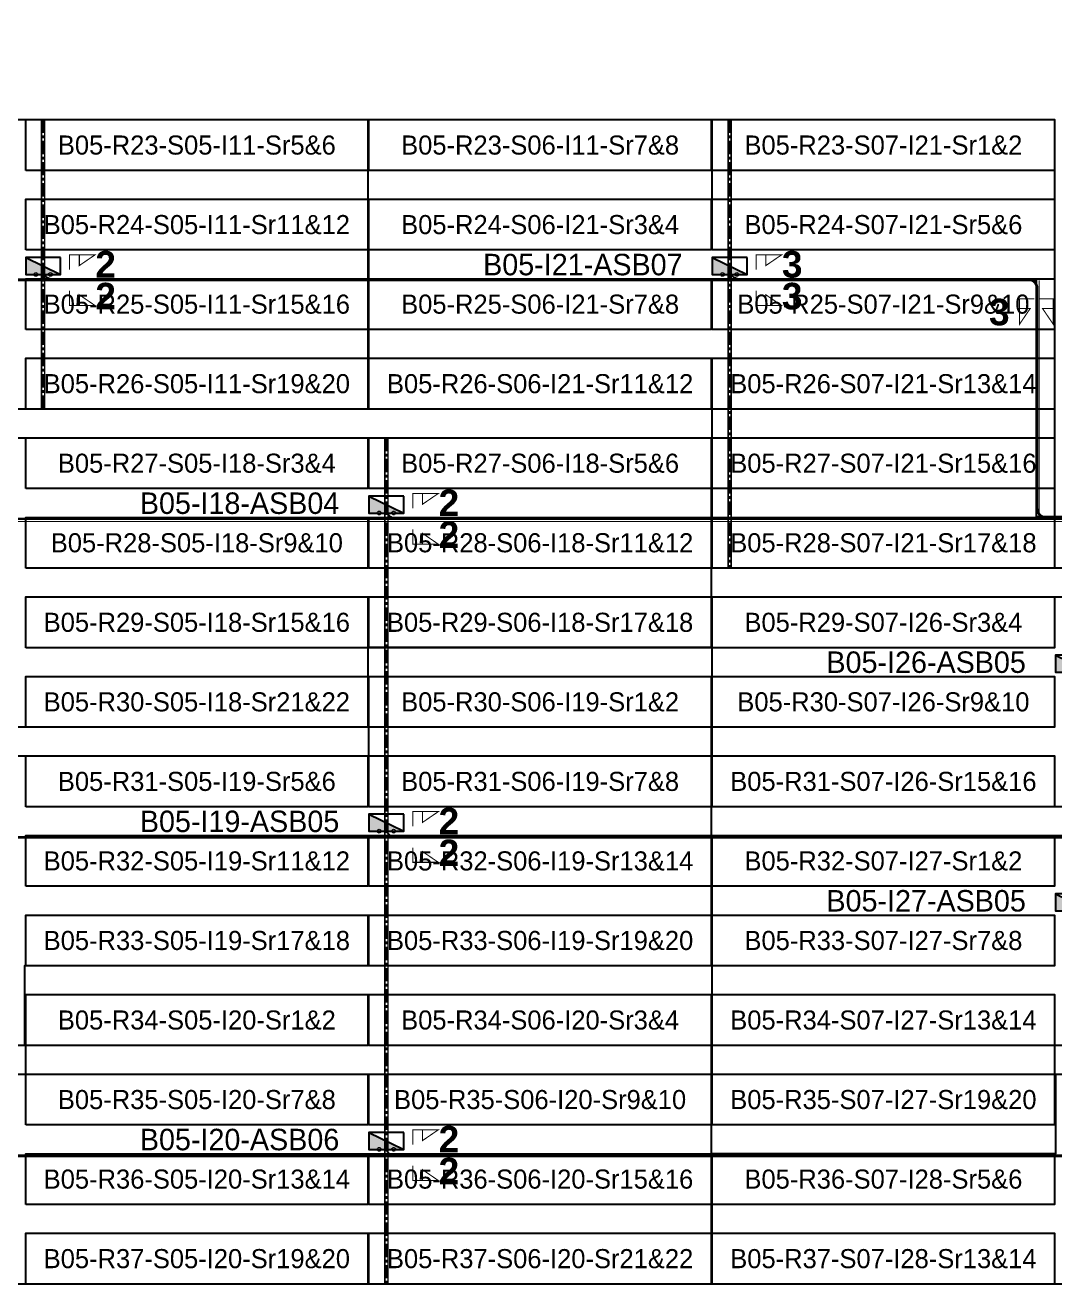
# Model space of a CAD drawing. Header units: metres. Extents: x 529746 to 530334, y 2675217 to 2675499.
# Drawn here: x 529880.3 to 529977.5, y 2675216.7 to 2675335.5 of the extents above; entities that cross this region are included whole.
import ezdxf
from ezdxf.enums import TextEntityAlignment as Align

# ---------------------------------------------------------------- set-up
doc = ezdxf.new("R2010")
doc.units = ezdxf.units.M
doc.linetypes.add('CENTER', pattern=[2, 1.25, -0.25, 0.25, -0.25])
doc.layers.add('Boundary-12.5 MW Block', color=6, linetype='Continuous', lineweight=9)
doc.layers.add('PILE', color=1, linetype='Continuous', lineweight=15)
for name, color, linetype in [('DC Trench BL-05', 40, 'Continuous'), ('E-Inverter Grouping', 2, 'Continuous'), ('Inverter Block-05', 7, 'Continuous'), ('LT Cable(AG) INV to LT Panel BL-05', 2, 'Continuous'), ('Messenger Wire Block-05 (Master Path)', 30, 'Continuous'), ('Messenger Wire Block-05 (MW Path)', 191, 'Continuous'), ('MMS Table Block-05', 8, 'Continuous'), ('Plan Line - DC BL-05', 40, 'Continuous'), ('Section Marking BL-05', 2, 'Continuous')]:
    doc.layers.add(name, color=color, linetype=linetype)
doc.styles.add('BoldTextStyle', font='arialbd.ttf')
doc.styles.get("Standard").update_dxf_attribs({"font": 'Adani Regular.ttf'})

# ---------------------------------------------------------------- blocks, each defined once
blk = doc.blocks.new('MMS Table (32.292 x 4.788)')
at = {"color": 0}
blk.add_lwpolyline([(0, -0.002), (0, 4.786), (32.292, 4.786), (32.292, -0.002)], close=True, dxfattribs=at)
at = {"color": 7}
blk.add_attdef('ID1', text='', height=1.8, dxfattribs=at).set_placement((16.146, 2.392), align=Align.MIDDLE_CENTER)
blk = doc.blocks.new('Inverter Block')
h = blk.add_hatch(color=0)
h.dxf.hatch_style = 1
h.paths.add_polyline_path([(-1.46, 2.27), (-1.46, 0.85), (1.46, 0.85)])
at = {"color": 0}
blk.add_lwpolyline([(1.46, 2.27), (-1.46, 2.27), (-1.46, 0.85), (1.46, 0.85)], close=True, dxfattribs=at)
blk.add_lwpolyline([(-1.46, 2.27), (1.46, 0.85)], dxfattribs=at)
at = {"layer": 'PILE'}
for centre in [(-0.61, 0.85), (0.61, 0.85)]:
    blk.add_circle(centre, 0.156, dxfattribs=at)
at = {"color": 7}
blk.add_attdef('ID', (-1.46, 3.01), '', height=1.8, dxfattribs=at)

msp = doc.modelspace()

# ---------------------------------------------------------------- linework, layer by layer
at = {"layer": 'Boundary-12.5 MW Block', "const_width": 0.05}
msp.add_lwpolyline([(529750.79, 2675486.79), (529745.89, 2675486.79), (529745.89, 2675499.08), (529972.54, 2675499.08), (529972.54, 2675484.08), (530107, 2675484.08), (530107, 2675326.58), (530333.75, 2675326.58), (530333.75, 2675216.79), (529750.79, 2675216.79)], close=True, dxfattribs=at)
at = {"layer": 'DC Trench BL-05', "color": 40, "const_width": 0.15}
for points in [[(529882.15, 2675326.58), (529881.85, 2675326.58), (529881.85, 2675299.29), (529882.15, 2675299.29)], [(529946.93, 2675326.58), (529946.63, 2675326.58), (529946.63, 2675284.29), (529946.93, 2675284.29)], [(529914.54, 2675296.58), (529914.24, 2675296.58), (529914.24, 2675216.79), (529914.54, 2675216.79)]]:
    msp.add_lwpolyline(points, close=True, dxfattribs=at)
at = {"layer": 'E-Inverter Grouping', "color": 3}
for points in [[(529912.65, 2675321.79), (529912.65, 2675299.29), (529847.97, 2675299.29), (529847.97, 2675321.79), (529815.58, 2675321.79), (529815.58, 2675326.58), (529945.04, 2675326.58), (529945.04, 2675321.79)], [(529977.44, 2675289.08), (530009.83, 2675289.08), (530009.83, 2675284.29), (529945.14, 2675284.29), (529945.14, 2675299.29), (529912.75, 2675299.29), (529912.75, 2675319.08), (529945.14, 2675319.08), (529945.14, 2675326.58), (529977.44, 2675326.58)], [(530042.22, 2675261.79), (529945.14, 2675261.79), (529945.14, 2675281.58), (530009.93, 2675281.58), (530009.93, 2675289.08), (530042.22, 2675289.08)], [(530042.22, 2675259.08), (530042.22, 2675239.29), (529977.44, 2675239.29), (529977.44, 2675231.79), (529945.14, 2675231.79), (529945.14, 2675259.08)], [(530042.22, 2675229.08), (530074.61, 2675229.08), (530074.61, 2675216.79), (529945.14, 2675216.79), (529945.14, 2675229.08), (529977.54, 2675229.08), (529977.54, 2675236.58), (530042.22, 2675236.58)]]:
    msp.add_lwpolyline(points, close=True, dxfattribs=at)
at = {"layer": 'E-Inverter Grouping'}
for points in [[(529847.97, 2675269.29), (529847.97, 2675296.58), (529945.04, 2675296.58), (529945.04, 2675276.79), (529912.65, 2675276.79), (529912.65, 2675269.29)], [(529912.75, 2675266.58), (529912.75, 2675274.08), (529945.04, 2675274.08), (529945.04, 2675246.79), (529880.26, 2675246.79), (529880.26, 2675239.29), (529847.97, 2675239.29), (529847.97, 2675266.58)], [(529945.04, 2675216.79), (529847.97, 2675216.79), (529847.97, 2675236.58), (529880.36, 2675236.58), (529880.36, 2675244.08), (529945.04, 2675244.08)]]:
    msp.add_lwpolyline(points, close=True, dxfattribs=at)
at = {"layer": 'LT Cable(AG) INV to LT Panel BL-05'}
for points in [[(530005.62, 2675309.27), (530000.08, 2675309.27, -0.128147), (529999.64, 2675309.38), (529998.49, 2675310.02, 0.128147), (529998.05, 2675310.14), (529991.62, 2675310.14, 0.414214), (529990.72, 2675309.24), (529990.72, 2675290.85, 0.003782), (529990.72, 2675290.83), (529990.74, 2675289.53, -0.003782), (529990.74, 2675289.51), (529990.74, 2675289), (529976.69, 2675289, -0.414214), (529975.79, 2675289.9), (529975.79, 2675310.6, 0.414214), (529974.89, 2675311.5), (529818.11, 2675311.5, -0.414214), (529817.21, 2675312.4), (529817.21, 2675312.69)], [(530005.62, 2675309.29), (530000.08, 2675309.29, -0.128147), (529999.64, 2675309.41), (529998.49, 2675310.05, 0.128147), (529998.05, 2675310.16), (529991.59, 2675310.16, 0.414214), (529990.69, 2675309.26), (529990.69, 2675290.85, 0.003782), (529990.69, 2675290.83), (529990.71, 2675289.53, -0.003782), (529990.71, 2675289.51), (529990.71, 2675289.02), (529976.71, 2675289.02, -0.414214), (529975.81, 2675289.92), (529975.81, 2675310.62, 0.414214), (529974.91, 2675311.52), (529882.9, 2675311.52, -0.414214), (529882, 2675312.42), (529882, 2675312.69)], [(530004.73, 2675310.49), (529999.88, 2675310.49, 0.047915), (529999.71, 2675310.47), (529998.33, 2675310.2, -0.047915), (529998.16, 2675310.19), (529991.57, 2675310.19, 0.414214), (529990.67, 2675309.29), (529990.67, 2675290.85, 0.003782), (529990.67, 2675290.83), (529990.69, 2675289.53, -0.003782), (529990.69, 2675289.51), (529990.69, 2675289.05), (529976.74, 2675289.05, -0.414214), (529975.84, 2675289.95), (529975.84, 2675310.65, 0.414214), (529974.94, 2675311.55), (529947.68, 2675311.55, -0.414214), (529946.78, 2675312.45), (529946.78, 2675312.69)], [(530005.62, 2675309.22), (530000.08, 2675309.22, -0.128147), (529999.64, 2675309.33), (529998.49, 2675309.97, 0.128147), (529998.05, 2675310.09), (529991.67, 2675310.09, 0.414214), (529990.77, 2675309.19), (529990.77, 2675290.85, 0.003782), (529990.77, 2675290.83), (529990.79, 2675289.53, -0.003782), (529990.79, 2675289.51), (529990.79, 2675288.95), (529818.11, 2675288.95, -0.414214), (529817.21, 2675289.85), (529817.21, 2675290.19)], [(530003.68, 2675309.14), (530000.08, 2675309.14, -0.128147), (529999.64, 2675309.26), (529998.49, 2675309.9, 0.128147), (529998.05, 2675310.01), (529991.74, 2675310.01, 0.414214), (529990.84, 2675309.11), (529990.84, 2675290.85, 0.003782), (529990.84, 2675290.83), (529990.86, 2675289.53, -0.003782), (529990.86, 2675289.51), (529990.86, 2675259.77, -0.414214), (529989.96, 2675258.87), (529818.11, 2675258.87, -0.414214), (529817.21, 2675259.77), (529817.21, 2675260.19)], [(530001.6, 2675309.07), (530000.08, 2675309.07, -0.128147), (529999.64, 2675309.18), (529998.49, 2675309.82, 0.128147), (529998.05, 2675309.94), (529991.82, 2675309.94, 0.414214), (529990.92, 2675309.04), (529990.92, 2675290.85, 0.003782), (529990.92, 2675290.84), (529990.94, 2675289.53, -0.003782), (529990.94, 2675289.51), (529990.94, 2675229.7, -0.414214), (529990.04, 2675228.8), (529818.11, 2675228.8, -0.414214), (529817.21, 2675229.7), (529817.21, 2675230.19)], [(530005.62, 2675309.24), (530000.08, 2675309.24, -0.128147), (529999.64, 2675309.36), (529998.49, 2675310, 0.128147), (529998.05, 2675310.11), (529991.64, 2675310.11, 0.414214), (529990.74, 2675309.21), (529990.74, 2675290.85, 0.003782), (529990.74, 2675290.83), (529990.76, 2675289.53, -0.003782), (529990.76, 2675289.51), (529990.76, 2675288.97), (529915.29, 2675288.97, -0.414214), (529914.39, 2675289.87), (529914.39, 2675290.19)], [(530003.68, 2675309.17), (530000.08, 2675309.17, -0.128147), (529999.64, 2675309.28), (529998.49, 2675309.92, 0.128147), (529998.05, 2675310.04), (529991.72, 2675310.04, 0.414214), (529990.82, 2675309.14), (529990.82, 2675290.85, 0.003782), (529990.82, 2675290.83), (529990.84, 2675289.53, -0.003782), (529990.84, 2675289.51), (529990.84, 2675259.8, -0.414214), (529989.94, 2675258.9), (529915.29, 2675258.9, -0.414214), (529914.39, 2675259.8), (529914.39, 2675260.19)], [(530001.6, 2675309.09), (530000.08, 2675309.09, -0.128147), (529999.64, 2675309.21), (529998.49, 2675309.85, 0.128147), (529998.05, 2675309.96), (529991.79, 2675309.96, 0.414214), (529990.89, 2675309.06), (529990.89, 2675290.85, 0.003782), (529990.89, 2675290.84), (529990.91, 2675289.53, -0.003782), (529990.91, 2675289.51), (529990.91, 2675229.72, -0.414214), (529990.01, 2675228.82), (529915.29, 2675228.82, -0.414214), (529914.39, 2675229.72), (529914.39, 2675230.19)]]:
    msp.add_lwpolyline(points, format="xyb", dxfattribs=at)
at = {"layer": 'Messenger Wire Block-05 (Master Path)'}
for points in [[(529815.58, 2675311.44), (529975.72, 2675311.44)], [(529975.72, 2675288.94), (529975.72, 2675311.44)], [(529815.58, 2675288.94), (529990.8, 2675288.94)], [(529815.58, 2675258.94), (529990.8, 2675258.94)], [(529815.58, 2675228.94), (529990.8, 2675228.94)]]:
    msp.add_lwpolyline(points, dxfattribs=at)
at = {"layer": 'Messenger Wire Block-05 (MW Path)', "const_width": 0.1}
for points in [[(529815.58, 2675311.44), (529975.72, 2675311.44)], [(529975.97, 2675288.94), (529975.97, 2675311.44)], [(529815.58, 2675288.69), (529990.8, 2675288.69)], [(529975.72, 2675289.19), (529990.8, 2675289.19)], [(529815.58, 2675258.94), (529990.8, 2675258.94)], [(529815.58, 2675228.94), (529990.8, 2675228.94)]]:
    msp.add_lwpolyline(points, dxfattribs=at)
at = {"layer": 'Plan Line - DC BL-05', "color": 6, "linetype": 'CENTER'}
for points in [[(529882, 2675326.58), (529882, 2675299.29)], [(529946.78, 2675326.58), (529946.78, 2675284.29)], [(529914.39, 2675296.58), (529914.39, 2675216.79)]]:
    msp.add_lwpolyline(points, dxfattribs=at)
at = {"layer": 'Section Marking BL-05', "color": 94, "lineweight": 35, "true_color": 0x00a500, "const_width": 0.1}
for points in [[(529884.5, 2675312.44), (529884.5, 2675313.83), (529886.9, 2675313.83), (529885.42, 2675312.82), (529885.42, 2675313.83)], [(529949.28, 2675312.44), (529949.28, 2675313.83), (529951.68, 2675313.83), (529950.2, 2675312.82), (529950.2, 2675313.83)], [(529884.5, 2675310.44), (529884.5, 2675309.05), (529886.9, 2675309.05), (529885.42, 2675310.06), (529885.42, 2675309.05)], [(529949.28, 2675310.44), (529949.28, 2675309.05), (529951.68, 2675309.05), (529950.2, 2675310.06), (529950.2, 2675309.05)], [(529975.52, 2675309.69), (529974.13, 2675309.69), (529974.13, 2675307.29), (529975.14, 2675308.77), (529974.13, 2675308.77)], [(529975.92, 2675309.69), (529977.31, 2675309.69), (529977.31, 2675307.29), (529976.3, 2675308.77), (529977.31, 2675308.77)], [(529916.89, 2675289.94), (529916.89, 2675291.33), (529919.29, 2675291.33), (529917.81, 2675290.32), (529917.81, 2675291.33)], [(529916.89, 2675287.94), (529916.89, 2675286.55), (529919.29, 2675286.55), (529917.81, 2675287.56), (529917.81, 2675286.55)], [(529916.89, 2675259.94), (529916.89, 2675261.33), (529919.29, 2675261.33), (529917.81, 2675260.32), (529917.81, 2675261.33)], [(529916.89, 2675257.94), (529916.89, 2675256.55), (529919.29, 2675256.55), (529917.81, 2675257.56), (529917.81, 2675256.55)], [(529916.89, 2675229.94), (529916.89, 2675231.33), (529919.29, 2675231.33), (529917.81, 2675230.32), (529917.81, 2675231.33)], [(529916.89, 2675227.94), (529916.89, 2675226.55), (529919.29, 2675226.55), (529917.81, 2675227.56), (529917.81, 2675226.55)]]:
    msp.add_lwpolyline(points, dxfattribs=at)

# ---------------------------------------------------------------- block references
at = {"layer": 'Inverter Block-05'}
ref = msp.add_blockref('Inverter Block', (529882, 2675311.03), dxfattribs=dict(at, xscale=1.124999999976148, yscale=1.124999999976148, zscale=1.124999999976148))
ref.add_attrib('ID', 'B05-I11-ASB04', (529858.74, 2675311.9), dxfattribs={"layer": '0', "color": 7, "height": 2.025})
ref = msp.add_blockref('Inverter Block', (529946.78, 2675311.03), dxfattribs=dict(at, xscale=1.124999999976148, yscale=1.124999999976148, zscale=1.124999999976148))
ref.add_attrib('ID', 'B05-I21-ASB07', (529923.52, 2675311.9), dxfattribs={"layer": '0', "color": 7, "height": 2.025})
ref = msp.add_blockref('Inverter Block', (529914.39, 2675288.53), dxfattribs=dict(at, xscale=1.124999999976148, yscale=1.124999999976148, zscale=1.124999999976148))
ref.add_attrib('ID', 'B05-I18-ASB04', (529891.13, 2675289.4), dxfattribs={"layer": '0', "color": 7, "height": 2.025})
ref = msp.add_blockref('Inverter Block', (529979.17, 2675273.53), dxfattribs=dict(at, xscale=1.124999999976148, yscale=1.124999999976148, zscale=1.124999999976148))
ref.add_attrib('ID', 'B05-I26-ASB05', (529955.91, 2675274.41), dxfattribs={"layer": '0', "color": 7, "height": 2.025})
ref = msp.add_blockref('Inverter Block', (529914.39, 2675258.53), dxfattribs=dict(at, xscale=1.124999999976148, yscale=1.124999999976148, zscale=1.124999999976148))
ref.add_attrib('ID', 'B05-I19-ASB05', (529891.13, 2675259.4), dxfattribs={"layer": '0', "color": 7, "height": 2.025})
ref = msp.add_blockref('Inverter Block', (529979.17, 2675251.03), dxfattribs=dict(at, xscale=1.124999999976148, yscale=1.124999999976148, zscale=1.124999999976148))
ref.add_attrib('ID', 'B05-I27-ASB05', (529955.91, 2675251.91), dxfattribs={"layer": '0', "color": 7, "height": 2.025})
ref = msp.add_blockref('Inverter Block', (529914.39, 2675228.53), dxfattribs=dict(at, xscale=1.124999999976148, yscale=1.124999999976148, zscale=1.124999999976148))
ref.add_attrib('ID', 'B05-I20-ASB06', (529891.13, 2675229.4), dxfattribs={"layer": '0', "color": 7, "height": 2.025})
at = {"layer": 'MMS Table Block-05'}
for p, values in [((529880.36, 2675321.79), {'ID1': 'B05-R23-S05-I11-Sr5&6'}), ((529912.75, 2675321.79), {'ID1': 'B05-R23-S06-I11-Sr7&8'}), ((529945.14, 2675321.79), {'ID1': 'B05-R23-S07-I21-Sr1&2'}), ((529880.36, 2675314.29), {'ID1': 'B05-R24-S05-I11-Sr11&12'}), ((529912.75, 2675314.29), {'ID1': 'B05-R24-S06-I21-Sr3&4'}), ((529945.14, 2675314.29), {'ID1': 'B05-R24-S07-I21-Sr5&6'}), ((529880.36, 2675306.79), {'ID1': 'B05-R25-S05-I11-Sr15&16'}), ((529912.75, 2675306.79), {'ID1': 'B05-R25-S06-I21-Sr7&8'}), ((529945.14, 2675306.79), {'ID1': 'B05-R25-S07-I21-Sr9&10'}), ((529880.36, 2675299.29), {'ID1': 'B05-R26-S05-I11-Sr19&20'}), ((529912.75, 2675299.29), {'ID1': 'B05-R26-S06-I21-Sr11&12'}), ((529945.14, 2675299.29), {'ID1': 'B05-R26-S07-I21-Sr13&14'}), ((529880.36, 2675291.79), {'ID1': 'B05-R27-S05-I18-Sr3&4'}), ((529912.75, 2675291.79), {'ID1': 'B05-R27-S06-I18-Sr5&6'}), ((529945.14, 2675291.79), {'ID1': 'B05-R27-S07-I21-Sr15&16'}), ((529880.36, 2675284.29), {'ID1': 'B05-R28-S05-I18-Sr9&10'}), ((529912.75, 2675284.29), {'ID1': 'B05-R28-S06-I18-Sr11&12'}), ((529945.14, 2675284.29), {'ID1': 'B05-R28-S07-I21-Sr17&18'}), ((529880.36, 2675276.79), {'ID1': 'B05-R29-S05-I18-Sr15&16'}), ((529912.75, 2675276.79), {'ID1': 'B05-R29-S06-I18-Sr17&18'}), ((529945.14, 2675276.79), {'ID1': 'B05-R29-S07-I26-Sr3&4'}), ((529880.36, 2675269.29), {'ID1': 'B05-R30-S05-I18-Sr21&22'}), ((529912.75, 2675269.29), {'ID1': 'B05-R30-S06-I19-Sr1&2'}), ((529945.14, 2675269.29), {'ID1': 'B05-R30-S07-I26-Sr9&10'}), ((529880.36, 2675261.79), {'ID1': 'B05-R31-S05-I19-Sr5&6'}), ((529912.75, 2675261.79), {'ID1': 'B05-R31-S06-I19-Sr7&8'}), ((529945.14, 2675261.79), {'ID1': 'B05-R31-S07-I26-Sr15&16'}), ((529880.36, 2675254.29), {'ID1': 'B05-R32-S05-I19-Sr11&12'}), ((529912.75, 2675254.29), {'ID1': 'B05-R32-S06-I19-Sr13&14'}), ((529945.14, 2675254.29), {'ID1': 'B05-R32-S07-I27-Sr1&2'}), ((529880.36, 2675246.79), {'ID1': 'B05-R33-S05-I19-Sr17&18'}), ((529912.75, 2675246.79), {'ID1': 'B05-R33-S06-I19-Sr19&20'}), ((529945.14, 2675246.79), {'ID1': 'B05-R33-S07-I27-Sr7&8'}), ((529880.36, 2675239.29), {'ID1': 'B05-R34-S05-I20-Sr1&2'}), ((529912.75, 2675239.29), {'ID1': 'B05-R34-S06-I20-Sr3&4'}), ((529945.14, 2675239.29), {'ID1': 'B05-R34-S07-I27-Sr13&14'}), ((529880.36, 2675231.79), {'ID1': 'B05-R35-S05-I20-Sr7&8'}), ((529912.75, 2675231.79), {'ID1': 'B05-R35-S06-I20-Sr9&10'}), ((529945.14, 2675231.79), {'ID1': 'B05-R35-S07-I27-Sr19&20'}), ((529880.36, 2675224.29), {'ID1': 'B05-R36-S05-I20-Sr13&14'}), ((529912.75, 2675224.29), {'ID1': 'B05-R36-S06-I20-Sr15&16'}), ((529945.14, 2675224.29), {'ID1': 'B05-R36-S07-I28-Sr5&6'}), ((529880.36, 2675216.79), {'ID1': 'B05-R37-S05-I20-Sr19&20'}), ((529912.75, 2675216.79), {'ID1': 'B05-R37-S06-I20-Sr21&22'}), ((529945.14, 2675216.79), {'ID1': 'B05-R37-S07-I28-Sr13&14'})]:
    msp.add_blockref('MMS Table (32.292 x 4.788)', p, dxfattribs=at).add_auto_attribs(values)

# ---------------------------------------------------------------- texts
at = {"layer": 'Section Marking BL-05', "color": 94, "true_color": 0x00a500, "style": 'BoldTextStyle'}
for s, p in [('2', (529887.9, 2675312.94)), ('3', (529952.68, 2675312.94)), ('2', (529887.9, 2675309.94)), ('3', (529952.68, 2675309.94)), ('3', (529972.22, 2675308.44)), ('2', (529920.29, 2675290.44)), ('2', (529920.29, 2675287.44)), ('2', (529920.29, 2675260.44)), ('2', (529920.29, 2675257.44)), ('2', (529920.29, 2675230.44)), ('2', (529920.29, 2675227.44))]:
    msp.add_text(s, height=2.5, dxfattribs=at).set_placement(p, align=Align.MIDDLE_CENTER)

doc.saveas('drawing.dxf')
